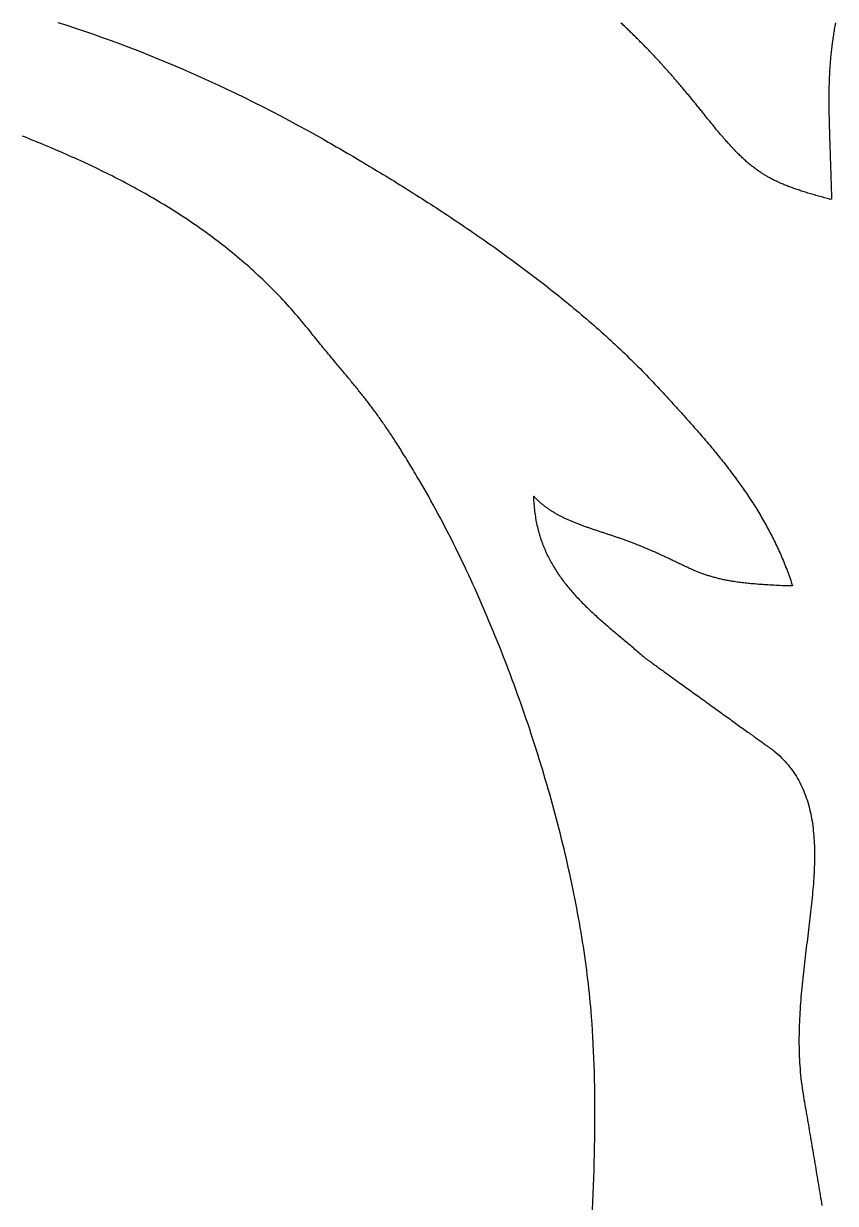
# Model space of a CAD drawing. Extents: x -41.2 to 15.8, y -4.2 to 22.
# Drawn here: x -33.35 to -29.71, y 1.37 to 6.67 of the extents above; entities that cross this region are included whole.
import ezdxf

# ---------------------------------------------------------------- set-up
doc = ezdxf.new("R2010")
doc.units = 0
doc.header["$MEASUREMENT"] = 0
doc.layers.add('LAYER_1', color=7, linetype='CONTINUOUS')

msp = doc.modelspace()

# ---------------------------------------------------------------- linework, layer by layer
at = {"layer": 'LAYER_1', "color": 7}
for points in [[(-33.2011, 6.67178, 0), (-33.1611, 6.65888, 0), (-33.1212, 6.64569, 0), (-33.0812, 6.63219, 0), (-33.0413, 6.61839, 0), (-33.0014, 6.60427, 0), (-32.9615, 6.58984, 0), (-32.9216, 6.5751, 0), (-32.8817, 6.56004, 0), (-32.8418, 6.54466, 0), (-32.8019, 6.52895, 0), (-32.762, 6.51291, 0), (-32.7221, 6.49654, 0), (-32.6822, 6.47984, 0), (-32.6423, 6.4628, 0), (-32.6023, 6.44542, 0), (-32.5624, 6.42769, 0), (-32.5224, 6.40962, 0), (-32.4824, 6.3912, 0), (-32.4424, 6.37242, 0), (-32.4024, 6.35329, 0), (-32.3623, 6.3338, 0), (-32.3222, 6.31394, 0), (-32.2821, 6.29372, 0), (-32.2419, 6.27313, 0), (-32.2017, 6.25217, 0), (-32.1615, 6.23083, 0), (-32.1212, 6.20912, 0), (-32.0808, 6.18702, 0), (-32.0405, 6.16454, 0), (-32.0113, 6.14809, 0), (-31.9992, 6.14121, 0), (-31.9871, 6.13429, 0), (-31.9749, 6.12733, 0), (-31.9627, 6.12034, 0), (-31.9505, 6.11331, 0), (-31.9382, 6.10624, 0), (-31.9259, 6.09915, 0), (-31.9137, 6.09201, 0), (-31.9013, 6.08485, 0), (-31.889, 6.07764, 0), (-31.8767, 6.07041, 0), (-31.8643, 6.06314, 0), (-31.8519, 6.05583, 0), (-31.8395, 6.0485, 0), (-31.8271, 6.04113, 0), (-31.8146, 6.03372, 0), (-31.8022, 6.02628, 0), (-31.7897, 6.01881, 0), (-31.7772, 6.01131, 0), (-31.7648, 6.00377, 0), (-31.7523, 5.99621, 0), (-31.7397, 5.98861, 0), (-31.7272, 5.98097, 0), (-31.7147, 5.97331, 0), (-31.7021, 5.96561, 0), (-31.6896, 5.95789, 0), (-31.677, 5.95013, 0), (-31.6645, 5.94234, 0), (-31.6519, 5.93452, 0), (-31.6393, 5.92667, 0), (-31.6267, 5.91878, 0), (-31.6142, 5.91087, 0), (-31.6016, 5.90293, 0), (-31.589, 5.89496, 0), (-31.5764, 5.88695, 0), (-31.5638, 5.87892, 0), (-31.5512, 5.87086, 0), (-31.5386, 5.86277, 0), (-31.5261, 5.85465, 0), (-31.5135, 5.8465, 0), (-31.5009, 5.83832, 0), (-31.4883, 5.83012, 0), (-31.4758, 5.82188, 0), (-31.4632, 5.81362, 0), (-31.4507, 5.80533, 0), (-31.4381, 5.79701, 0), (-31.4256, 5.78866, 0), (-31.4131, 5.78029, 0), (-31.4005, 5.77189, 0), (-31.388, 5.76346, 0), (-31.3755, 5.755, 0), (-31.3631, 5.74652, 0), (-31.3506, 5.73801, 0), (-31.3381, 5.72947, 0), (-31.3257, 5.72091, 0), (-31.3133, 5.71232, 0), (-31.3009, 5.70371, 0), (-31.2885, 5.69507, 0), (-31.2761, 5.68641, 0), (-31.2638, 5.67772, 0), (-31.2514, 5.669, 0), (-31.2391, 5.66026, 0), (-31.2268, 5.6515, 0), (-31.2145, 5.64271, 0), (-31.2023, 5.63389, 0), (-31.1901, 5.62505, 0), (-31.1779, 5.61619, 0), (-31.1657, 5.6073, 0), (-31.1535, 5.59839, 0), (-31.1414, 5.58946, 0), (-31.1293, 5.5805, 0), (-31.1173, 5.57152, 0), (-31.1052, 5.56252, 0), (-31.0932, 5.55349, 0), (-31.0812, 5.54445, 0), (-31.0693, 5.53537, 0), (-31.0574, 5.52628, 0), (-31.0455, 5.51717, 0), (-31.0336, 5.50803, 0), (-31.0218, 5.49887, 0), (-31.01, 5.48969, 0), (-30.9983, 5.48049, 0), (-30.9866, 5.47126, 0), (-30.9749, 5.46202, 0), (-30.9633, 5.45276, 0), (-30.9517, 5.44347, 0), (-30.9401, 5.43416, 0), (-30.9286, 5.42484, 0), (-30.9172, 5.41549, 0), (-30.9057, 5.40612, 0), (-30.8943, 5.39674, 0), (-30.883, 5.38733, 0), (-30.8717, 5.37791, 0), (-30.8604, 5.36846, 0), (-30.8492, 5.359, 0), (-30.8381, 5.34952, 0), (-30.827, 5.34002, 0), (-30.8159, 5.3305, 0), (-30.8049, 5.32096, 0), (-30.7939, 5.31141, 0), (-30.783, 5.30183, 0), (-30.7721, 5.29224, 0), (-30.7613, 5.28263, 0), (-30.7506, 5.27301, 0), (-30.7399, 5.26336, 0), (-30.7292, 5.2537, 0), (-30.7186, 5.24402, 0), (-30.7081, 5.23433, 0), (-30.6976, 5.22462, 0), (-30.6872, 5.21489, 0), (-30.6768, 5.20515, 0), (-30.6665, 5.19539, 0), (-30.6563, 5.18562, 0), (-30.6461, 5.17583, 0), (-30.636, 5.16602, 0), (-30.6259, 5.1562, 0), (-30.6159, 5.14637, 0), (-30.606, 5.13652, 0), (-30.5961, 5.12665, 0), (-30.5863, 5.11677, 0), (-30.5766, 5.10688, 0), (-30.5669, 5.09697, 0), (-30.5573, 5.08705, 0), (-30.5477, 5.07711, 0), (-30.5383, 5.06716, 0), (-30.5289, 5.0572, 0), (-30.5196, 5.04722, 0), (-30.5125, 5.03962, 0), (-30.5066, 5.03321, 0), (-30.5006, 5.0268, 0), (-30.4947, 5.02039, 0), (-30.4888, 5.01398, 0), (-30.4828, 5.00757, 0), (-30.4769, 5.00116, 0), (-30.471, 4.99475, 0), (-30.4651, 4.98834, 0), (-30.4591, 4.98192, 0), (-30.4532, 4.97551, 0), (-30.4473, 4.9691, 0), (-30.4414, 4.96268, 0), (-30.4356, 4.95626, 0), (-30.4297, 4.94984, 0), (-30.4238, 4.94341, 0), (-30.418, 4.93699, 0), (-30.4121, 4.93056, 0), (-30.4063, 4.92412, 0), (-30.4004, 4.91769, 0), (-30.3946, 4.91124, 0), (-30.3888, 4.9048, 0), (-30.383, 4.89835, 0), (-30.3772, 4.89189, 0), (-30.3714, 4.88543, 0), (-30.3656, 4.87897, 0), (-30.3598, 4.87249, 0), (-30.3541, 4.86602, 0), (-30.3484, 4.85953, 0), (-30.3426, 4.85304, 0), (-30.3369, 4.84654, 0), (-30.3312, 4.84004, 0), (-30.3255, 4.83353, 0), (-30.3199, 4.82701, 0), (-30.3142, 4.82048, 0), (-30.3086, 4.81395, 0), (-30.3029, 4.8074, 0), (-30.2973, 4.80085, 0), (-30.2917, 4.79429, 0), (-30.2861, 4.78772, 0), (-30.2806, 4.78114, 0), (-30.275, 4.77455, 0), (-30.2695, 4.76795, 0), (-30.264, 4.76134, 0), (-30.2585, 4.75472, 0), (-30.253, 4.74809, 0), (-30.2476, 4.74144, 0), (-30.2421, 4.73479, 0), (-30.2367, 4.72812, 0), (-30.2313, 4.72145, 0), (-30.226, 4.71476, 0), (-30.2206, 4.70805, 0), (-30.2153, 4.70134, 0), (-30.2099, 4.69461, 0), (-30.2047, 4.68787, 0), (-30.1994, 4.68111, 0), (-30.1941, 4.67434, 0), (-30.1889, 4.66756, 0), (-30.1837, 4.66076, 0), (-30.1785, 4.65395, 0), (-30.1734, 4.64712, 0), (-30.1683, 4.64027, 0), (-30.1632, 4.63341, 0), (-30.1581, 4.62654, 0), (-30.153, 4.61965, 0), (-30.148, 4.61274, 0), (-30.143, 4.60582, 0), (-30.138, 4.59888, 0), (-30.1331, 4.59192, 0), (-30.1281, 4.58494, 0), (-30.1233, 4.57795, 0), (-30.1184, 4.57094, 0), (-30.1135, 4.56391, 0), (-30.1087, 4.55686, 0), (-30.104, 4.5498, 0), (-30.0992, 4.54271, 0), (-30.0945, 4.53561, 0), (-30.0898, 4.52848, 0), (-30.0851, 4.52134, 0), (-30.0805, 4.51417, 0), (-30.0759, 4.50699, 0), (-30.0713, 4.49978, 0), (-30.0668, 4.49255, 0), (-30.0623, 4.4853, 0), (-30.0578, 4.47803, 0), (-30.0534, 4.47074, 0), (-30.049, 4.46343, 0), (-30.0446, 4.45609, 0), (-30.0403, 4.44873, 0), (-30.036, 4.44135, 0), (-30.0317, 4.43395, 0), (-30.0275, 4.42652, 0), (-30.0233, 4.41906, 0), (-30.0191, 4.41159, 0), (-30.015, 4.40409, 0), (-30.0109, 4.39656, 0), (-30.0069, 4.38901, 0), (-30.0028, 4.38144, 0), (-29.9989, 4.37383, 0), (-29.9949, 4.36621, 0), (-29.991, 4.35856, 0), (-29.9872, 4.35088, 0), (-29.9833, 4.34317, 0), (-29.9796, 4.33544, 0), (-29.9758, 4.32768, 0), (-29.9721, 4.3199, 0), (-29.9685, 4.31208, 0), (-29.9648, 4.30424, 0), (-29.9613, 4.29637, 0), (-29.9577, 4.28847, 0), (-29.9542, 4.28055, 0), (-29.9508, 4.27259, 0), (-29.9474, 4.2646, 0), (-29.944, 4.25659, 0), (-29.9407, 4.24855, 0), (-29.9374, 4.24047, 0), (-29.9341, 4.23237, 0), (-29.931, 4.22423, 0), (-29.9278, 4.21606, 0), (-29.9247, 4.20787, 0), (-29.9216, 4.19964, 0), (-29.9186, 4.19138, 0), (-29.9157, 4.18309, 0), (-29.9128, 4.17476, 0), (-29.9099, 4.1664, 0), (-29.9071, 4.15801, 0), (-29.9043, 4.14959, 0), (-29.9016, 4.14113, 0), (-29.9108, 4.14087, 0), (-29.9207, 4.14118, 0), (-29.9304, 4.14151, 0), (-29.9399, 4.14185, 0), (-29.9493, 4.14221, 0), (-29.9586, 4.14259, 0), (-29.9677, 4.14299, 0), (-29.9766, 4.1434, 0), (-29.9854, 4.14383, 0), (-29.9941, 4.14428, 0), (-30.0026, 4.14475, 0), (-30.0109, 4.14523, 0), (-30.0191, 4.14573, 0), (-30.0272, 4.14625, 0), (-30.0352, 4.14679, 0), (-30.043, 4.14734, 0), (-30.0507, 4.14791, 0), (-30.0582, 4.1485, 0), (-30.0656, 4.14911, 0), (-30.0729, 4.14973, 0), (-30.0801, 4.15038, 0), (-30.0872, 4.15104, 0), (-30.0941, 4.15172, 0), (-30.1009, 4.15241, 0), (-30.1076, 4.15313, 0), (-30.1142, 4.15386, 0), (-30.1207, 4.15461, 0), (-30.1271, 4.15538, 0), (-30.1334, 4.15617, 0), (-30.1396, 4.15697, 0), (-30.1457, 4.1578, 0), (-30.1516, 4.15864, 0), (-30.1575, 4.1595, 0), (-30.1633, 4.16038, 0), (-30.169, 4.16128, 0), (-30.1746, 4.16219, 0), (-30.1802, 4.16313, 0), (-30.1856, 4.16408, 0), (-30.191, 4.16505, 0), (-30.1962, 4.16604, 0), (-30.2014, 4.16705, 0), (-30.2066, 4.16807, 0), (-30.2116, 4.16912, 0), (-30.2166, 4.17018, 0), (-30.2215, 4.17127, 0), (-30.2264, 4.17237, 0), (-30.2311, 4.17349, 0), (-30.2359, 4.17463, 0), (-30.2405, 4.17579, 0), (-30.2451, 4.17696, 0), (-30.2497, 4.17816, 0), (-30.2542, 4.17937, 0), (-30.2586, 4.18061, 0), (-30.263, 4.18186, 0), (-30.2673, 4.18313, 0), (-30.2717, 4.18443, 0), (-30.2759, 4.18574, 0), (-30.2801, 4.18707, 0), (-30.2843, 4.18842, 0), (-30.2885, 4.18979, 0), (-30.2926, 4.19117, 0), (-30.2967, 4.19258, 0), (-30.3007, 4.19401, 0), (-30.3047, 4.19545, 0), (-30.3088, 4.19692, 0), (-30.3127, 4.19841, 0), (-30.3167, 4.19991, 0), (-30.3206, 4.20144, 0), (-30.3246, 4.20298, 0), (-30.3285, 4.20454, 0), (-30.3324, 4.20613, 0), (-30.3363, 4.20773, 0), (-30.3402, 4.20936, 0), (-30.3441, 4.211, 0), (-30.348, 4.21266, 0), (-30.3518, 4.21434, 0), (-30.3557, 4.21605, 0), (-30.3596, 4.21777, 0), (-30.3635, 4.21951, 0), (-30.3674, 4.22128, 0), (-30.3714, 4.22306, 0), (-30.3753, 4.22486, 0), (-30.3792, 4.22669, 0), (-30.3832, 4.22853, 0), (-30.3872, 4.23039, 0), (-30.3912, 4.23228, 0), (-30.3952, 4.23418, 0), (-30.3993, 4.23611, 0), (-30.4034, 4.23805, 0), (-30.4075, 4.24002, 0), (-30.4117, 4.24201, 0), (-30.4159, 4.24401, 0), (-30.4201, 4.24604, 0), (-30.4244, 4.24809, 0), (-30.4287, 4.25016, 0), (-30.433, 4.25225, 0), (-30.4374, 4.25436, 0), (-30.4419, 4.25649, 0), (-30.4464, 4.25864, 0), (-30.451, 4.26081, 0), (-30.4556, 4.263, 0), (-30.4602, 4.26522, 0), (-30.465, 4.26745, 0), (-30.4698, 4.26971, 0), (-30.4746, 4.27199, 0), (-30.4796, 4.27428, 0), (-30.4846, 4.2766, 0), (-30.4896, 4.27894, 0), (-30.4948, 4.28131, 0), (-30.5, 4.28369, 0), (-30.5053, 4.28609, 0), (-30.5107, 4.28852, 0), (-30.5161, 4.29096, 0), (-30.5217, 4.29343, 0), (-30.5273, 4.29592, 0), (-30.533, 4.29843, 0), (-30.5388, 4.30096, 0), (-30.5447, 4.30352, 0), (-30.5507, 4.30609, 0), (-30.5568, 4.30869, 0), (-30.563, 4.31131, 0), (-30.5693, 4.31395, 0), (-30.5758, 4.31661, 0), (-30.5823, 4.31929, 0), (-30.5889, 4.322, 0), (-30.5956, 4.32472, 0), (-30.6025, 4.32747, 0), (-30.6088, 4.33, 0), (-30.6128, 4.33156, 0), (-30.6168, 4.33311, 0), (-30.6208, 4.33465, 0), (-30.6248, 4.33618, 0), (-30.6287, 4.33769, 0), (-30.6327, 4.33919, 0), (-30.6367, 4.34067, 0), (-30.6407, 4.34215, 0), (-30.6447, 4.34362, 0), (-30.6488, 4.34507, 0), (-30.6528, 4.34651, 0), (-30.6568, 4.34795, 0), (-30.6608, 4.34937, 0), (-30.6648, 4.35078, 0), (-30.6688, 4.35219, 0), (-30.6728, 4.35358, 0), (-30.6769, 4.35497, 0), (-30.6809, 4.35635, 0), (-30.6849, 4.35773, 0), (-30.6889, 4.35909, 0), (-30.6929, 4.36045, 0), (-30.6969, 4.3618, 0), (-30.701, 4.36315, 0), (-30.705, 4.36449, 0), (-30.709, 4.36583, 0), (-30.713, 4.36716, 0), (-30.717, 4.36849, 0), (-30.721, 4.36981, 0), (-30.725, 4.37113, 0), (-30.729, 4.37244, 0), (-30.733, 4.37376, 0), (-30.737, 4.37507, 0), (-30.741, 4.37638, 0), (-30.745, 4.37768, 0), (-30.749, 4.37899, 0), (-30.753, 4.38029, 0), (-30.7569, 4.38159, 0), (-30.7609, 4.3829, 0), (-30.7649, 4.3842, 0), (-30.7688, 4.38551, 0), (-30.7728, 4.38681, 0), (-30.7767, 4.38812, 0), (-30.7807, 4.38942, 0), (-30.7846, 4.39073, 0), (-30.7886, 4.39205, 0), (-30.7925, 4.39336, 0), (-30.7964, 4.39468, 0), (-30.8003, 4.396, 0), (-30.8042, 4.39733, 0), (-30.8081, 4.39866, 0), (-30.812, 4.39999, 0), (-30.8159, 4.40133, 0), (-30.8197, 4.40268, 0), (-30.8236, 4.40403, 0), (-30.8274, 4.40538, 0), (-30.8313, 4.40675, 0), (-30.8351, 4.40812, 0), (-30.8389, 4.4095, 0), (-30.8427, 4.41088, 0), (-30.8465, 4.41228, 0), (-30.8503, 4.41368, 0), (-30.8541, 4.41509, 0), (-30.8579, 4.41651, 0), (-30.8616, 4.41794, 0), (-30.8654, 4.41938, 0), (-30.8691, 4.42083, 0), (-30.8728, 4.42229, 0), (-30.8765, 4.42376, 0), (-30.8802, 4.42525, 0), (-30.8839, 4.42674, 0), (-30.8876, 4.42825, 0), (-30.8912, 4.42977, 0), (-30.8949, 4.43131, 0), (-30.8985, 4.43285, 0), (-30.9021, 4.43442, 0), (-30.9057, 4.43599, 0), (-30.9093, 4.43758, 0), (-30.9128, 4.43919, 0), (-30.9164, 4.44081, 0), (-30.9199, 4.44244, 0), (-30.9235, 4.44409, 0), (-30.927, 4.44576, 0), (-30.9304, 4.44745, 0), (-30.9339, 4.44915, 0), (-30.9374, 4.45087, 0), (-30.9408, 4.45261, 0), (-30.9442, 4.45436, 0), (-30.9476, 4.45614, 0), (-30.951, 4.45793, 0), (-30.9544, 4.45975, 0), (-30.9577, 4.46158, 0), (-30.961, 4.46344, 0), (-30.9643, 4.46531, 0), (-30.9676, 4.46721, 0), (-30.9709, 4.46912, 0), (-30.9741, 4.47106, 0), (-30.9774, 4.47302, 0), (-30.9806, 4.47501, 0), (-30.9838, 4.47701, 0), (-30.9869, 4.47904, 0), (-30.9901, 4.4811, 0), (-30.9932, 4.48317, 0), (-30.9963, 4.48528, 0), (-30.9994, 4.4874, 0), (-31.0024, 4.48956, 0), (-31.0055, 4.49173, 0), (-31.0085, 4.49394, 0), (-31.0115, 4.49617, 0), (-31.0144, 4.49842, 0), (-31.0174, 4.50071, 0), (-31.0203, 4.50302, 0), (-31.0232, 4.50536, 0), (-31.0261, 4.50773, 0), (-31.0289, 4.51012, 0), (-31.0317, 4.51255, 0), (-31.0345, 4.515, 0), (-31.0373, 4.51748, 0), (-31.04, 4.52, 0), (-31.0428, 4.52254, 0), (-31.0454, 4.52512, 0), (-31.0481, 4.52773, 0), (-31.0508, 4.53037, 0), (-31.0534, 4.53304, 0), (-31.056, 4.53574, 0), (-31.0585, 4.53848, 0), (-31.061, 4.54124, 0), (-31.0635, 4.54405, 0), (-31.0647, 4.54149, 0), (-31.0644, 4.53299, 0), (-31.0641, 4.52457, 0), (-31.0636, 4.51622, 0), (-31.063, 4.50795, 0), (-31.0623, 4.49974, 0), (-31.0616, 4.4916, 0), (-31.0607, 4.48353, 0), (-31.0598, 4.47554, 0), (-31.0588, 4.46761, 0), (-31.0577, 4.45974, 0), (-31.0565, 4.45195, 0), (-31.0552, 4.44421, 0), (-31.0538, 4.43655, 0), (-31.0524, 4.42895, 0), (-31.0508, 4.42141, 0), (-31.0492, 4.41394, 0), (-31.0475, 4.40653, 0), (-31.0458, 4.39918, 0), (-31.0439, 4.39189, 0), (-31.042, 4.38466, 0), (-31.04, 4.37749, 0), (-31.0379, 4.37039, 0), (-31.0357, 4.36334, 0), (-31.0335, 4.35634, 0), (-31.0312, 4.34941, 0), (-31.0288, 4.34253, 0), (-31.0263, 4.33571, 0), (-31.0238, 4.32894, 0), (-31.0212, 4.32223, 0), (-31.0186, 4.31557, 0), (-31.0158, 4.30896, 0), (-31.013, 4.30241, 0), (-31.0102, 4.29591, 0), (-31.0072, 4.28946, 0), (-31.0042, 4.28306, 0), (-31.0012, 4.27671, 0), (-30.998, 4.2704, 0), (-30.9948, 4.26415, 0), (-30.9916, 4.25795, 0), (-30.9883, 4.25179, 0), (-30.9849, 4.24567, 0), (-30.9815, 4.23961, 0), (-30.978, 4.23359, 0), (-30.9744, 4.22761, 0), (-30.9708, 4.22168, 0), (-30.9672, 4.21579, 0), (-30.9635, 4.20994, 0), (-30.9597, 4.20413, 0), (-30.9559, 4.19837, 0), (-30.952, 4.19264, 0), (-30.9481, 4.18695, 0), (-30.9441, 4.18131, 0), (-30.9401, 4.1757, 0), (-30.936, 4.17013, 0), (-30.9319, 4.16459, 0), (-30.9277, 4.1591, 0), (-30.9235, 4.15363, 0), (-30.9192, 4.14821, 0), (-30.9149, 4.14281, 0), (-30.9106, 4.13745, 0), (-30.9062, 4.13213, 0), (-30.9018, 4.12683, 0), (-30.8973, 4.12157, 0), (-30.8928, 4.11633, 0), (-30.8882, 4.11113, 0), (-30.8836, 4.10596, 0), (-30.879, 4.10082, 0), (-30.8743, 4.0957, 0), (-30.8696, 4.09061, 0), (-30.8649, 4.08555, 0), (-30.8601, 4.08051, 0), (-30.8553, 4.0755, 0), (-30.8505, 4.07052, 0), (-30.8456, 4.06556, 0), (-30.8407, 4.06062, 0), (-30.8358, 4.0557, 0), (-30.8309, 4.05081, 0), (-30.8259, 4.04594, 0), (-30.8209, 4.04108, 0), (-30.8158, 4.03625, 0), (-30.8108, 4.03144, 0), (-30.8057, 4.02665, 0), (-30.8006, 4.02187, 0), (-30.7955, 4.01711, 0), (-30.7903, 4.01237, 0), (-30.7851, 4.00765, 0), (-30.7799, 4.00293, 0), (-30.7747, 3.99824, 0), (-30.7695, 3.99356, 0), (-30.7642, 3.98889, 0), (-30.759, 3.98423, 0), (-30.7537, 3.97959, 0), (-30.7484, 3.97495, 0), (-30.7431, 3.97033, 0), (-30.7378, 3.96572, 0), (-30.7324, 3.96112, 0), (-30.7271, 3.95652, 0), (-30.7217, 3.95193, 0), (-30.7163, 3.94735, 0), (-30.711, 3.94278, 0), (-30.7056, 3.93821, 0), (-30.7002, 3.93365, 0), (-30.6948, 3.92909, 0), (-30.6894, 3.92454, 0), (-30.684, 3.91998, 0), (-30.6786, 3.91544, 0), (-30.6732, 3.91089, 0), (-30.6677, 3.90634, 0), (-30.6623, 3.9018, 0), (-30.6569, 3.89725, 0), (-30.6515, 3.8927, 0), (-30.6461, 3.88816, 0), (-30.6407, 3.8836, 0), (-30.6353, 3.87905, 0), (-30.6299, 3.87449, 0), (-30.6245, 3.86993, 0), (-30.6191, 3.86536, 0), (-30.6137, 3.86079, 0), (-30.6083, 3.85621, 0), (-30.6029, 3.85163, 0), (-30.5976, 3.84703, 0), (-30.5922, 3.84243, 0), (-30.5869, 3.83782, 0), (-30.5815, 3.8332, 0), (-30.5762, 3.82857, 0), (-30.5709, 3.82392, 0), (-30.5656, 3.81927, 0), (-30.5642, 3.81803, 0), (-30.564, 3.81784, 0), (-30.5635, 3.8175, 0), (-30.5628, 3.81702, 0), (-30.5619, 3.81639, 0), (-30.5609, 3.81561, 0), (-30.5596, 3.8147, 0), (-30.5581, 3.81365, 0), (-30.5565, 3.81247, 0), (-30.5547, 3.81115, 0), (-30.5527, 3.8097, 0), (-30.5505, 3.80813, 0), (-30.5481, 3.80643, 0), (-30.5456, 3.8046, 0), (-30.5429, 3.80266, 0), (-30.54, 3.80059, 0), (-30.537, 3.79842, 0), (-30.5338, 3.79612, 0), (-30.5305, 3.79372, 0), (-30.527, 3.79121, 0), (-30.5234, 3.78859, 0), (-30.5196, 3.78587, 0), (-30.5157, 3.78305, 0), (-30.5117, 3.78013, 0), (-30.5075, 3.77711, 0), (-30.5032, 3.774, 0), (-30.4987, 3.77079, 0), (-30.4942, 3.7675, 0), (-30.4895, 3.76412, 0), (-30.4847, 3.76066, 0), (-30.4798, 3.75711, 0), (-30.4747, 3.75348, 0), (-30.4696, 3.74978, 0), (-30.4644, 3.746, 0), (-30.459, 3.74215, 0), (-30.4536, 3.73823, 0), (-30.448, 3.73424, 0), (-30.4424, 3.73019, 0), (-30.4367, 3.72607, 0), (-30.4309, 3.72189, 0), (-30.4251, 3.71766, 0), (-30.4191, 3.71337, 0), (-30.4131, 3.70902, 0), (-30.407, 3.70463, 0), (-30.4008, 3.70019, 0), (-30.3946, 3.6957, 0), (-30.3883, 3.69116, 0), (-30.382, 3.68659, 0), (-30.3756, 3.68198, 0), (-30.3691, 3.67733, 0), (-30.3626, 3.67264, 0), (-30.3561, 3.66793, 0), (-30.3495, 3.66318, 0), (-30.3429, 3.65841, 0), (-30.3363, 3.65362, 0), (-30.3296, 3.6488, 0), (-30.3229, 3.64396, 0), (-30.3161, 3.63911, 0), (-30.3094, 3.63424, 0), (-30.3026, 3.62936, 0), (-30.2958, 3.62447, 0), (-30.2891, 3.61957, 0), (-30.2823, 3.61467, 0), (-30.2755, 3.60976, 0), (-30.2687, 3.60486, 0), (-30.2619, 3.59995, 0), (-30.2551, 3.59505, 0), (-30.2483, 3.59016, 0), (-30.2415, 3.58528, 0), (-30.2347, 3.5804, 0), (-30.228, 3.57555, 0), (-30.2213, 3.57071, 0), (-30.2146, 3.56588, 0), (-30.208, 3.56108, 0), (-30.2013, 3.55631, 0), (-30.1947, 3.55156, 0), (-30.1882, 3.54683, 0), (-30.1817, 3.54214, 0), (-30.1752, 3.53748, 0), (-30.1688, 3.53286, 0), (-30.1625, 3.52828, 0), (-30.1562, 3.52373, 0), (-30.1499, 3.51923, 0), (-30.1438, 3.51478, 0), (-30.1376, 3.51037, 0), (-30.1316, 3.50602, 0), (-30.1256, 3.50171, 0), (-30.1197, 3.49746, 0), (-30.1139, 3.49327, 0), (-30.1082, 3.48914, 0), (-30.1026, 3.48507, 0), (-30.097, 3.48106, 0), (-30.0916, 3.47713, 0), (-30.0862, 3.47326, 0), (-30.0809, 3.46946, 0), (-30.0758, 3.46574, 0), (-30.0707, 3.46209, 0), (-30.0658, 3.45853, 0), (-30.0609, 3.45504, 0), (-30.0562, 3.45164, 0), (-30.0516, 3.44833, 0), (-30.0471, 3.4451, 0), (-30.0428, 3.44197, 0), (-30.0386, 3.43893, 0), (-30.0345, 3.43598, 0), (-30.0306, 3.43313, 0), (-30.0267, 3.43039, 0), (-30.0231, 3.42774, 0), (-30.0196, 3.42521, 0), (-30.0162, 3.42278, 0), (-30.013, 3.42046, 0), (-30.0099, 3.41825, 0), (-30.007, 3.41616, 0), (-30.0043, 3.41419, 0), (-30.0017, 3.41233, 0), (-29.9993, 3.4106, 0), (-29.9971, 3.40899, 0), (-29.995, 3.40752, 0), (-29.9932, 3.40617, 0), (-29.9915, 3.40495, 0), (-29.99, 3.40387, 0), (-29.9887, 3.40292, 0), (-29.9875, 3.40211, 0), (-29.9866, 3.40145, 0), (-29.9859, 3.40093, 0), (-29.9854, 3.40055, 0), (-29.9851, 3.40033, 0), (-29.9849, 3.40016, 0), (-29.976, 3.39268, 0), (-29.9675, 3.38509, 0), (-29.9592, 3.37737, 0), (-29.9512, 3.36954, 0), (-29.9434, 3.36159, 0), (-29.9359, 3.35354, 0), (-29.9286, 3.34536, 0), (-29.9216, 3.33708, 0), (-29.9148, 3.32869, 0), (-29.9083, 3.32018, 0), (-29.902, 3.31157, 0), (-29.8959, 3.30285, 0), (-29.8901, 3.29403, 0), (-29.8844, 3.2851, 0), (-29.879, 3.27606, 0), (-29.8739, 3.26692, 0), (-29.8689, 3.25768, 0), (-29.8641, 3.24834, 0), (-29.8596, 3.2389, 0), (-29.8553, 3.22936, 0), (-29.8511, 3.21973, 0), (-29.8472, 3.20999, 0), (-29.8434, 3.20016, 0), (-29.8399, 3.19024, 0), (-29.8365, 3.18022, 0), (-29.8333, 3.17011, 0), (-29.8303, 3.15991, 0), (-29.8275, 3.14961, 0), (-29.8248, 3.13923, 0), (-29.8224, 3.12876, 0), (-29.82, 3.11821, 0), (-29.8179, 3.10756, 0), (-29.8159, 3.09684, 0), (-29.8141, 3.08602, 0), (-29.8124, 3.07513, 0), (-29.8108, 3.06415, 0), (-29.8095, 3.05309, 0), (-29.8082, 3.04196, 0), (-29.8071, 3.03074, 0), (-29.8061, 3.01944, 0), (-29.8053, 3.00807, 0), (-29.8046, 2.99663, 0), (-29.804, 2.98511, 0), (-29.8036, 2.97351, 0), (-29.8032, 2.96185, 0), (-29.803, 2.95011, 0), (-29.8029, 2.9383, 0), (-29.8029, 2.92642, 0), (-29.803, 2.91448, 0), (-29.8032, 2.90246, 0), (-29.8035, 2.89039, 0), (-29.8039, 2.87824, 0), (-29.8044, 2.86603, 0), (-29.805, 2.85376, 0), (-29.8056, 2.84143, 0), (-29.8064, 2.82904, 0), (-29.8072, 2.81659, 0), (-29.8081, 2.80408, 0), (-29.8091, 2.79151, 0), (-29.8101, 2.77888, 0), (-29.8112, 2.7662, 0), (-29.8124, 2.75347, 0), (-29.8136, 2.74068, 0), (-29.8149, 2.72784, 0), (-29.8162, 2.71494, 0), (-29.8176, 2.702, 0), (-29.819, 2.68901, 0), (-29.8204, 2.67597, 0), (-29.8219, 2.66289, 0), (-29.8234, 2.64976, 0), (-29.825, 2.63658, 0), (-29.8266, 2.62336, 0), (-29.8282, 2.61009, 0), (-29.8298, 2.59679, 0), (-29.8314, 2.58344, 0), (-29.8331, 2.57006, 0), (-29.8348, 2.55664, 0), (-29.8364, 2.54317, 0), (-29.8381, 2.52968, 0), (-29.8398, 2.51614, 0), (-29.8414, 2.50258, 0), (-29.8431, 2.48898, 0), (-29.8447, 2.47534, 0), (-29.8464, 2.46168, 0), (-29.848, 2.44799, 0), (-29.8496, 2.43427, 0), (-29.8512, 2.42051, 0), (-29.8527, 2.40674, 0), (-29.8542, 2.39293, 0), (-29.8557, 2.37911, 0), (-29.8571, 2.36526, 0), (-29.8585, 2.35138, 0), (-29.8599, 2.33749, 0), (-29.8612, 2.32357, 0), (-29.8624, 2.30963, 0), (-29.8636, 2.29568, 0), (-29.8647, 2.28171, 0), (-29.8658, 2.26772, 0), (-29.8668, 2.25372, 0), (-29.8678, 2.2397, 0), (-29.8686, 2.22567, 0), (-29.8694, 2.21163, 0), (-29.8701, 2.19758, 0), (-29.8707, 2.18352, 0), (-29.8713, 2.16944, 0), (-29.8717, 2.15537, 0), (-29.8721, 2.14128, 0), (-29.8723, 2.12719, 0), (-29.8725, 2.11309, 0), (-29.8726, 2.09899, 0), (-29.8725, 2.08489, 0), (-29.8723, 2.07079, 0), (-29.8721, 2.05668, 0), (-29.8717, 2.04258, 0), (-29.8712, 2.02848, 0), (-29.8705, 2.01438, 0), (-29.8698, 2.00028, 0), (-29.8689, 1.98619, 0), (-29.8678, 1.97211, 0), (-29.8667, 1.95803, 0), (-29.8654, 1.94396, 0), (-29.8639, 1.9299, 0), (-29.8623, 1.91585, 0), (-29.8605, 1.90181, 0), (-29.8586, 1.88779, 0), (-29.8566, 1.87377, 0), (-29.8543, 1.85978, 0), (-29.8521, 1.84655, 0), (-29.8501, 1.83525, 0), (-29.8482, 1.82392, 0), (-29.8462, 1.81258, 0), (-29.8442, 1.80121, 0), (-29.8423, 1.78983, 0), (-29.8403, 1.77842, 0), (-29.8383, 1.76699, 0), (-29.8364, 1.75555, 0), (-29.8344, 1.74408, 0), (-29.8324, 1.7326, 0), (-29.8305, 1.7211, 0), (-29.8285, 1.70959, 0), (-29.8265, 1.69805, 0), (-29.8246, 1.6865, 0), (-29.8226, 1.67494, 0), (-29.8206, 1.66336, 0), (-29.8187, 1.65176, 0), (-29.8167, 1.64016, 0), (-29.8147, 1.62853, 0), (-29.8128, 1.6169, 0), (-29.8108, 1.60525, 0), (-29.8088, 1.59359, 0), (-29.8069, 1.58192, 0), (-29.8049, 1.57023, 0), (-29.803, 1.55854, 0), (-29.801, 1.54683, 0), (-29.799, 1.53512, 0), (-29.7971, 1.5234, 0), (-29.7951, 1.51166, 0), (-29.7932, 1.49992, 0), (-29.7912, 1.48818, 0), (-29.7892, 1.47642, 0), (-29.7873, 1.46466, 0), (-29.7853, 1.45289, 0), (-29.7834, 1.44111, 0), (-29.7814, 1.42933, 0), (-29.7795, 1.41755, 0), (-29.7775, 1.40576, 0), (-29.7756, 1.39396, 0), (-29.7736, 1.38217, 0), (-29.7717, 1.37037, 0), (-29.7698, 1.35856, 0)], [(-29.709, 6.66897, 0), (-29.7103, 6.66202, 0), (-29.7115, 6.6551, 0), (-29.7128, 6.64821, 0), (-29.7139, 6.64137, 0), (-29.7151, 6.63455, 0), (-29.7162, 6.62777, 0), (-29.7173, 6.62102, 0), (-29.7183, 6.61429, 0), (-29.7193, 6.6076, 0), (-29.7203, 6.60094, 0), (-29.7213, 6.5943, 0), (-29.7222, 6.58768, 0), (-29.7231, 6.58109, 0), (-29.7239, 6.57452, 0), (-29.7248, 6.56797, 0), (-29.7256, 6.56144, 0), (-29.7264, 6.55493, 0), (-29.7271, 6.54844, 0), (-29.7278, 6.54196, 0), (-29.7285, 6.5355, 0), (-29.7292, 6.52906, 0), (-29.7298, 6.52262, 0), (-29.7305, 6.51619, 0), (-29.731, 6.50978, 0), (-29.7316, 6.50337, 0), (-29.7321, 6.49697, 0), (-29.7327, 6.49058, 0), (-29.7331, 6.48419, 0), (-29.7336, 6.47781, 0), (-29.734, 6.47142, 0), (-29.7345, 6.46504, 0), (-29.7349, 6.45866, 0), (-29.7352, 6.45228, 0), (-29.7356, 6.44589, 0), (-29.7359, 6.4395, 0), (-29.7362, 6.43311, 0), (-29.7365, 6.4267, 0), (-29.7368, 6.42029, 0), (-29.737, 6.41388, 0), (-29.7372, 6.40745, 0), (-29.7374, 6.40101, 0), (-29.7376, 6.39455, 0), (-29.7378, 6.38809, 0), (-29.7379, 6.3816, 0), (-29.7381, 6.3751, 0), (-29.7382, 6.36859, 0), (-29.7383, 6.36205, 0), (-29.7384, 6.35549, 0), (-29.7384, 6.34892, 0), (-29.7385, 6.34231, 0), (-29.7385, 6.33569, 0), (-29.7385, 6.32904, 0), (-29.7385, 6.32236, 0), (-29.7385, 6.31566, 0), (-29.7385, 6.30892, 0), (-29.7384, 6.30216, 0), (-29.7384, 6.29537, 0), (-29.7383, 6.28854, 0), (-29.7382, 6.28167, 0), (-29.7382, 6.27478, 0), (-29.738, 6.26784, 0), (-29.7379, 6.26087, 0), (-29.7378, 6.25386, 0), (-29.7377, 6.24681, 0), (-29.7375, 6.23971, 0), (-29.7374, 6.23258, 0), (-29.7372, 6.2254, 0), (-29.737, 6.21817, 0), (-29.7368, 6.2109, 0), (-29.7366, 6.20358, 0), (-29.7364, 6.19621, 0), (-29.7362, 6.18879, 0), (-29.736, 6.18132, 0), (-29.7358, 6.17379, 0), (-29.7355, 6.16621, 0), (-29.7353, 6.15858, 0), (-29.735, 6.15089, 0), (-29.7348, 6.14314, 0), (-29.7345, 6.13533, 0), (-29.7343, 6.12747, 0), (-29.734, 6.11954, 0), (-29.7337, 6.11154, 0), (-29.7335, 6.10349, 0), (-29.7332, 6.09536, 0), (-29.7329, 6.08717, 0), (-29.7326, 6.07892, 0), (-29.7323, 6.07059, 0), (-29.732, 6.0622, 0), (-29.7318, 6.05373, 0), (-29.7315, 6.04519, 0), (-29.7312, 6.03657, 0), (-29.7309, 6.02788, 0), (-29.7306, 6.01911, 0), (-29.7303, 6.01027, 0), (-29.73, 6.00134, 0), (-29.7297, 5.99234, 0), (-29.7294, 5.98325, 0), (-29.7291, 5.97408, 0), (-29.7289, 5.96482, 0), (-29.7286, 5.95549, 0), (-29.7283, 5.94606, 0), (-29.728, 5.93654, 0), (-29.7278, 5.92694, 0), (-29.7275, 5.91725, 0), (-29.7272, 5.90746, 0), (-29.727, 5.89758, 0), (-29.7267, 5.88761, 0), (-29.7265, 5.87754, 0), (-29.732, 5.87693, 0), (-29.7388, 5.87878, 0), (-29.7456, 5.88061, 0), (-29.7523, 5.88243, 0), (-29.759, 5.88425, 0), (-29.7655, 5.88605, 0), (-29.772, 5.88784, 0), (-29.7784, 5.88962, 0), (-29.7847, 5.8914, 0), (-29.7909, 5.89317, 0), (-29.7971, 5.89493, 0), (-29.8032, 5.89669, 0), (-29.8092, 5.89844, 0), (-29.8151, 5.90018, 0), (-29.821, 5.90193, 0), (-29.8268, 5.90366, 0), (-29.8326, 5.9054, 0), (-29.8382, 5.90714, 0), (-29.8438, 5.90887, 0), (-29.8494, 5.91061, 0), (-29.8548, 5.91234, 0), (-29.8603, 5.91408, 0), (-29.8656, 5.91582, 0), (-29.8709, 5.91756, 0), (-29.8761, 5.9193, 0), (-29.8813, 5.92105, 0), (-29.8864, 5.92281, 0), (-29.8914, 5.92457, 0), (-29.8964, 5.92633, 0), (-29.9014, 5.9281, 0), (-29.9063, 5.92988, 0), (-29.9111, 5.93167, 0), (-29.9159, 5.93347, 0), (-29.9206, 5.93528, 0), (-29.9253, 5.93709, 0), (-29.9299, 5.93892, 0), (-29.9345, 5.94076, 0), (-29.9391, 5.94262, 0), (-29.9436, 5.94449, 0), (-29.948, 5.94637, 0), (-29.9524, 5.94826, 0), (-29.9568, 5.95017, 0), (-29.9611, 5.9521, 0), (-29.9654, 5.95405, 0), (-29.9697, 5.95601, 0), (-29.9739, 5.95799, 0), (-29.9781, 5.95999, 0), (-29.9822, 5.96201, 0), (-29.9863, 5.96405, 0), (-29.9904, 5.96611, 0), (-29.9944, 5.96819, 0), (-29.9984, 5.9703, 0), (-30.0024, 5.97243, 0), (-30.0063, 5.97458, 0), (-30.0103, 5.97676, 0), (-30.0142, 5.97896, 0), (-30.018, 5.98119, 0), (-30.0219, 5.98345, 0), (-30.0257, 5.98573, 0), (-30.0295, 5.98805, 0), (-30.0332, 5.99039, 0), (-30.037, 5.99276, 0), (-30.0407, 5.99516, 0), (-30.0444, 5.99759, 0), (-30.0481, 6.00006, 0), (-30.0518, 6.00256, 0), (-30.0555, 6.00509, 0), (-30.0591, 6.00765, 0), (-30.0628, 6.01025, 0), (-30.0664, 6.01289, 0), (-30.07, 6.01556, 0), (-30.0736, 6.01826, 0), (-30.0772, 6.02101, 0), (-30.0808, 6.02379, 0), (-30.0844, 6.02662, 0), (-30.088, 6.02948, 0), (-30.0915, 6.03238, 0), (-30.0951, 6.03533, 0), (-30.0986, 6.03831, 0), (-30.1022, 6.04134, 0), (-30.1058, 6.04441, 0), (-30.1093, 6.04753, 0), (-30.1129, 6.05069, 0), (-30.1165, 6.0539, 0), (-30.12, 6.05715, 0), (-30.1236, 6.06045, 0), (-30.1272, 6.06379, 0), (-30.1308, 6.06719, 0), (-30.1344, 6.07063, 0), (-30.138, 6.07413, 0), (-30.1416, 6.07767, 0), (-30.1452, 6.08126, 0), (-30.1488, 6.08491, 0), (-30.1525, 6.08861, 0), (-30.1562, 6.09236, 0), (-30.1598, 6.09617, 0), (-30.1635, 6.10003, 0), (-30.1673, 6.10395, 0), (-30.171, 6.10792, 0), (-30.1747, 6.11195, 0), (-30.1785, 6.11604, 0), (-30.1823, 6.12018, 0), (-30.1861, 6.12439, 0), (-30.19, 6.12865, 0), (-30.1938, 6.13297, 0), (-30.1977, 6.13736, 0), (-30.2016, 6.14181, 0), (-30.2056, 6.14632, 0), (-30.2096, 6.15089, 0), (-30.2136, 6.15553, 0), (-30.2176, 6.16023, 0), (-30.2217, 6.16499, 0), (-30.2258, 6.16983, 0), (-30.2299, 6.17473, 0), (-30.2341, 6.17969, 0), (-30.2383, 6.18473, 0), (-30.2426, 6.18983, 0), (-30.2469, 6.19501, 0), (-30.2512, 6.20025, 0), (-30.2556, 6.20557, 0), (-30.26, 6.21095, 0), (-30.2644, 6.21641, 0), (-30.2689, 6.22195, 0), (-30.2735, 6.22755, 0), (-30.2781, 6.23323, 0), (-30.2827, 6.23899, 0), (-30.2874, 6.24482, 0), (-30.292, 6.25063, 0), (-30.2956, 6.25502, 0), (-30.299, 6.25938, 0), (-30.3025, 6.2637, 0), (-30.306, 6.26799, 0), (-30.3094, 6.27225, 0), (-30.3128, 6.27648, 0), (-30.3162, 6.28068, 0), (-30.3195, 6.28485, 0), (-30.3229, 6.28899, 0), (-30.3262, 6.29311, 0), (-30.3295, 6.29719, 0), (-30.3328, 6.30124, 0), (-30.3361, 6.30527, 0), (-30.3393, 6.30927, 0), (-30.3426, 6.31324, 0), (-30.3458, 6.31719, 0), (-30.349, 6.32111, 0), (-30.3522, 6.325, 0), (-30.3554, 6.32887, 0), (-30.3585, 6.33272, 0), (-30.3617, 6.33654, 0), (-30.3648, 6.34034, 0), (-30.3679, 6.34411, 0), (-30.371, 6.34786, 0), (-30.3741, 6.35159, 0), (-30.3772, 6.3553, 0), (-30.3803, 6.35898, 0), (-30.3833, 6.36265, 0), (-30.3864, 6.36629, 0), (-30.3894, 6.36991, 0), (-30.3924, 6.37352, 0), (-30.3954, 6.3771, 0), (-30.3984, 6.38067, 0), (-30.4014, 6.38421, 0), (-30.4044, 6.38774, 0), (-30.4074, 6.39126, 0), (-30.4104, 6.39475, 0), (-30.4133, 6.39823, 0), (-30.4163, 6.40169, 0), (-30.4192, 6.40514, 0), (-30.4222, 6.40857, 0), (-30.4251, 6.41198, 0), (-30.428, 6.41538, 0), (-30.431, 6.41877, 0), (-30.4339, 6.42215, 0), (-30.4368, 6.42551, 0), (-30.4397, 6.42886, 0), (-30.4426, 6.43219, 0), (-30.4456, 6.43552, 0), (-30.4485, 6.43883, 0), (-30.4514, 6.44213, 0), (-30.4543, 6.44542, 0), (-30.4572, 6.44871, 0), (-30.4601, 6.45198, 0), (-30.463, 6.45524, 0), (-30.4659, 6.4585, 0), (-30.4688, 6.46174, 0), (-30.4717, 6.46498, 0), (-30.4746, 6.46821, 0), (-30.4775, 6.47144, 0), (-30.4804, 6.47466, 0), (-30.4833, 6.47787, 0), (-30.4862, 6.48108, 0), (-30.4892, 6.48428, 0), (-30.4921, 6.48747, 0), (-30.495, 6.49067, 0), (-30.4979, 6.49386, 0), (-30.5009, 6.49704, 0), (-30.5038, 6.50022, 0), (-30.5068, 6.5034, 0), (-30.5097, 6.50658, 0), (-30.5127, 6.50976, 0), (-30.5157, 6.51293, 0), (-30.5186, 6.51611, 0), (-30.5216, 6.51928, 0), (-30.5246, 6.52246, 0), (-30.5276, 6.52564, 0), (-30.5306, 6.52881, 0), (-30.5337, 6.53199, 0), (-30.5367, 6.53517, 0), (-30.5397, 6.53835, 0), (-30.5428, 6.54154, 0), (-30.5459, 6.54473, 0), (-30.5489, 6.54792, 0), (-30.552, 6.55112, 0), (-30.5551, 6.55432, 0), (-30.5582, 6.55753, 0), (-30.5614, 6.56074, 0), (-30.5645, 6.56396, 0), (-30.5677, 6.56718, 0), (-30.5708, 6.57041, 0), (-30.574, 6.57365, 0), (-30.5772, 6.5769, 0), (-30.5805, 6.58015, 0), (-30.5837, 6.58342, 0), (-30.5869, 6.58669, 0), (-30.5902, 6.58997, 0), (-30.5935, 6.59326, 0), (-30.5968, 6.59657, 0), (-30.6001, 6.59988, 0), (-30.6035, 6.60321, 0), (-30.6069, 6.60654, 0), (-30.6102, 6.60989, 0), (-30.6136, 6.61325, 0), (-30.6171, 6.61663, 0), (-30.6205, 6.62001, 0), (-30.624, 6.62342, 0), (-30.6275, 6.62683, 0), (-30.631, 6.63026, 0), (-30.6345, 6.63371, 0), (-30.6381, 6.63717, 0), (-30.6417, 6.64065, 0), (-30.6453, 6.64415, 0), (-30.6489, 6.64766, 0), (-30.6526, 6.65119, 0), (-30.6562, 6.65473, 0), (-30.6599, 6.6583, 0), (-30.6637, 6.66189, 0), (-30.6674, 6.66549, 0), (-30.6712, 6.66911, 0)]]:
    msp.add_polyline3d(points, dxfattribs=at)
at = {"layer": 'LAYER_1'}
msp.add_polyline3d([(-30.7998, 1.33999, 0), (-30.7981, 1.37601, 0), (-30.7965, 1.41186, 0), (-30.7951, 1.44753, 0), (-30.7938, 1.48303, 0), (-30.7927, 1.51834, 0), (-30.7917, 1.55345, 0), (-30.7909, 1.58836, 0), (-30.7902, 1.62307, 0), (-30.7896, 1.65755, 0), (-30.7892, 1.69182, 0), (-30.789, 1.72586, 0), (-30.7888, 1.75967, 0), (-30.7889, 1.79323, 0), (-30.7891, 1.82655, 0), (-30.7895, 1.85961, 0), (-30.79, 1.89241, 0), (-30.7906, 1.92494, 0), (-30.7915, 1.9572, 0), (-30.7925, 1.98918, 0), (-30.7936, 2.02087, 0), (-30.7949, 2.05227, 0), (-30.7964, 2.08337, 0), (-30.7981, 2.11415, 0), (-30.7999, 2.14463, 0), (-30.8019, 2.17478, 0), (-30.804, 2.20461, 0), (-30.8061, 2.23102, 0), (-30.8078, 2.25123, 0), (-30.8096, 2.27153, 0), (-30.8116, 2.29192, 0), (-30.8137, 2.31241, 0), (-30.8159, 2.33299, 0), (-30.8182, 2.35366, 0), (-30.8206, 2.37441, 0), (-30.8231, 2.39525, 0), (-30.8258, 2.41618, 0), (-30.8286, 2.43718, 0), (-30.8315, 2.45826, 0), (-30.8345, 2.47942, 0), (-30.8376, 2.50065, 0), (-30.8408, 2.52195, 0), (-30.8441, 2.54332, 0), (-30.8476, 2.56476, 0), (-30.8512, 2.58626, 0), (-30.8548, 2.60783, 0), (-30.8586, 2.62946, 0), (-30.8625, 2.65115, 0), (-30.8665, 2.67289, 0), (-30.8706, 2.69469, 0), (-30.8748, 2.71655, 0), (-30.8791, 2.73845, 0), (-30.8835, 2.7604, 0), (-30.888, 2.7824, 0), (-30.8926, 2.80444, 0), (-30.8973, 2.82653, 0), (-30.9021, 2.84865, 0), (-30.907, 2.87081, 0), (-30.912, 2.89301, 0), (-30.9171, 2.91524, 0), (-30.9224, 2.9375, 0), (-30.9277, 2.9598, 0), (-30.9331, 2.98212, 0), (-30.9386, 3.00446, 0), (-30.9441, 3.02683, 0), (-30.9498, 3.04922, 0), (-30.9556, 3.07163, 0), (-30.9615, 3.09405, 0), (-30.9674, 3.11649, 0), (-30.9735, 3.13894, 0), (-30.9796, 3.1614, 0), (-30.9859, 3.18387, 0), (-30.9922, 3.20635, 0), (-30.9986, 3.22883, 0), (-31.0051, 3.25131, 0), (-31.0117, 3.27379, 0), (-31.0183, 3.29627, 0), (-31.0251, 3.31875, 0), (-31.0319, 3.34122, 0), (-31.0388, 3.36368, 0), (-31.0458, 3.38612, 0), (-31.0529, 3.40856, 0), (-31.0601, 3.43098, 0), (-31.0673, 3.45338, 0), (-31.0746, 3.47577, 0), (-31.082, 3.49813, 0), (-31.0895, 3.52047, 0), (-31.0971, 3.54278, 0), (-31.1047, 3.56507, 0), (-31.1124, 3.58732, 0), (-31.1202, 3.60955, 0), (-31.128, 3.63174, 0), (-31.136, 3.65389, 0), (-31.144, 3.676, 0), (-31.152, 3.69808, 0), (-31.1602, 3.72011, 0), (-31.1684, 3.7421, 0), (-31.1767, 3.76404, 0), (-31.185, 3.78593, 0), (-31.1935, 3.80777, 0), (-31.202, 3.82955, 0), (-31.2105, 3.85128, 0), (-31.2191, 3.87296, 0), (-31.2278, 3.89457, 0), (-31.2366, 3.91613, 0), (-31.2454, 3.93761, 0), (-31.2543, 3.95904, 0), (-31.2632, 3.98039, 0), (-31.2722, 4.00168, 0), (-31.2813, 4.02289, 0), (-31.2904, 4.04403, 0), (-31.2996, 4.06509, 0), (-31.3088, 4.08607, 0), (-31.3181, 4.10697, 0), (-31.3274, 4.12779, 0), (-31.3369, 4.14852, 0), (-31.3463, 4.16917, 0), (-31.3558, 4.18973, 0), (-31.3654, 4.21019, 0), (-31.375, 4.23057, 0), (-31.3847, 4.25084, 0), (-31.3944, 4.27102, 0), (-31.4042, 4.2911, 0), (-31.414, 4.31108, 0), (-31.4239, 4.33095, 0), (-31.4338, 4.35072, 0), (-31.4438, 4.37038, 0), (-31.4538, 4.38993, 0), (-31.4639, 4.40936, 0), (-31.474, 4.42869, 0), (-31.4842, 4.44789, 0), (-31.4944, 4.46698, 0), (-31.5046, 4.48594, 0), (-31.5149, 4.50478, 0), (-31.5252, 4.5235, 0), (-31.5356, 4.54209, 0), (-31.546, 4.56055, 0), (-31.5565, 4.57887, 0), (-31.5669, 4.59707, 0), (-31.5775, 4.61513, 0), (-31.588, 4.63305, 0), (-31.595, 4.64475, 0), (-31.6001, 4.65329, 0), (-31.6051, 4.66169, 0), (-31.6101, 4.66997, 0), (-31.615, 4.67812, 0), (-31.6199, 4.68614, 0), (-31.6247, 4.69405, 0), (-31.6294, 4.70184, 0), (-31.6341, 4.7095, 0), (-31.6388, 4.71706, 0), (-31.6434, 4.7245, 0), (-31.6479, 4.73183, 0), (-31.6524, 4.73905, 0), (-31.6569, 4.74617, 0), (-31.6613, 4.75318, 0), (-31.6657, 4.76009, 0), (-31.67, 4.76691, 0), (-31.6743, 4.77362, 0), (-31.6785, 4.78024, 0), (-31.6827, 4.78676, 0), (-31.6868, 4.7932, 0), (-31.691, 4.79954, 0), (-31.6951, 4.8058, 0), (-31.6991, 4.81198, 0), (-31.7031, 4.81807, 0), (-31.7071, 4.82408, 0), (-31.7111, 4.83002, 0), (-31.715, 4.83587, 0), (-31.7189, 4.84166, 0), (-31.7228, 4.84737, 0), (-31.7266, 4.85302, 0), (-31.7304, 4.8586, 0), (-31.7342, 4.86411, 0), (-31.738, 4.86956, 0), (-31.7417, 4.87495, 0), (-31.7455, 4.88028, 0), (-31.7492, 4.88556, 0), (-31.7529, 4.89078, 0), (-31.7566, 4.89595, 0), (-31.7602, 4.90107, 0), (-31.7639, 4.90614, 0), (-31.7675, 4.91117, 0), (-31.7712, 4.91615, 0), (-31.7748, 4.9211, 0), (-31.7784, 4.926, 0), (-31.782, 4.93087, 0), (-31.7856, 4.9357, 0), (-31.7892, 4.94051, 0), (-31.7928, 4.94528, 0), (-31.7964, 4.95002, 0), (-31.7999, 4.95474, 0), (-31.8035, 4.95944, 0), (-31.8071, 4.96411, 0), (-31.8107, 4.96876, 0), (-31.8143, 4.9734, 0), (-31.8179, 4.97802, 0), (-31.8215, 4.98263, 0), (-31.8251, 4.98723, 0), (-31.8287, 4.99183, 0), (-31.8324, 4.99641, 0), (-31.836, 5.00099, 0), (-31.8397, 5.00557, 0), (-31.8433, 5.01015, 0), (-31.847, 5.01474, 0), (-31.8507, 5.01932, 0), (-31.8544, 5.02392, 0), (-31.8582, 5.02852, 0), (-31.8619, 5.03314, 0), (-31.8657, 5.03777, 0), (-31.8695, 5.04241, 0), (-31.8733, 5.04707, 0), (-31.8772, 5.05176, 0), (-31.881, 5.05646, 0), (-31.8849, 5.06119, 0), (-31.8888, 5.06595, 0), (-31.8928, 5.07073, 0), (-31.8968, 5.07555, 0), (-31.9008, 5.08039, 0), (-31.9049, 5.08528, 0), (-31.909, 5.0902, 0), (-31.9131, 5.09516, 0), (-31.9172, 5.10016, 0), (-31.9214, 5.10521, 0), (-31.9257, 5.1103, 0), (-31.93, 5.11544, 0), (-31.9343, 5.12063, 0), (-31.9386, 5.12588, 0), (-31.9431, 5.13118, 0), (-31.9475, 5.13653, 0), (-31.952, 5.14195, 0), (-31.9566, 5.14743, 0), (-31.9612, 5.15297, 0), (-31.9658, 5.15857, 0), (-31.9705, 5.16425, 0), (-31.9753, 5.16999, 0), (-31.9801, 5.17581, 0), (-31.9849, 5.1817, 0), (-31.9899, 5.18766, 0), (-31.9949, 5.19371, 0), (-31.9999, 5.19984, 0), (-32.005, 5.20605, 0), (-32.0102, 5.21234, 0), (-32.0154, 5.21873, 0), (-32.0207, 5.2252, 0), (-32.026, 5.23176, 0), (-32.0314, 5.23842, 0), (-32.0369, 5.24518, 0), (-32.0425, 5.25203, 0), (-32.0481, 5.25899, 0), (-32.0538, 5.26604, 0), (-32.0596, 5.2732, 0), (-32.0655, 5.28047, 0), (-32.0714, 5.28785, 0), (-32.0774, 5.29534, 0), (-32.0865, 5.30665, 0), (-32.0957, 5.31788, 0), (-32.1049, 5.32903, 0), (-32.1142, 5.3401, 0), (-32.1235, 5.35109, 0), (-32.1329, 5.362, 0), (-32.1424, 5.37283, 0), (-32.1519, 5.38358, 0), (-32.1614, 5.39425, 0), (-32.171, 5.40485, 0), (-32.1807, 5.41536, 0), (-32.1904, 5.4258, 0), (-32.2002, 5.43616, 0), (-32.21, 5.44645, 0), (-32.2199, 5.45666, 0), (-32.2298, 5.4668, 0), (-32.2398, 5.47686, 0), (-32.2498, 5.48685, 0), (-32.2599, 5.49676, 0), (-32.27, 5.5066, 0), (-32.2802, 5.51637, 0), (-32.2905, 5.52606, 0), (-32.3007, 5.53569, 0), (-32.3111, 5.54524, 0), (-32.3215, 5.55473, 0), (-32.3319, 5.56414, 0), (-32.3424, 5.57348, 0), (-32.3529, 5.58276, 0), (-32.3635, 5.59196, 0), (-32.3741, 5.6011, 0), (-32.3847, 5.61017, 0), (-32.3955, 5.61917, 0), (-32.4062, 5.62811, 0), (-32.417, 5.63698, 0), (-32.4279, 5.64578, 0), (-32.4388, 5.65452, 0), (-32.4497, 5.6632, 0), (-32.4607, 5.67181, 0), (-32.4717, 5.68036, 0), (-32.4828, 5.68884, 0), (-32.4939, 5.69726, 0), (-32.5051, 5.70562, 0), (-32.5163, 5.71392, 0), (-32.5275, 5.72215, 0), (-32.5388, 5.73033, 0), (-32.5501, 5.73845, 0), (-32.5615, 5.7465, 0), (-32.5729, 5.7545, 0), (-32.5843, 5.76244, 0), (-32.5958, 5.77032, 0), (-32.6074, 5.77814, 0), (-32.6189, 5.7859, 0), (-32.6305, 5.79361, 0), (-32.6422, 5.80126, 0), (-32.6539, 5.80886, 0), (-32.6656, 5.8164, 0), (-32.6774, 5.82389, 0), (-32.6892, 5.83132, 0), (-32.701, 5.8387, 0), (-32.7129, 5.84603, 0), (-32.7248, 5.8533, 0), (-32.7368, 5.86052, 0), (-32.7488, 5.86769, 0), (-32.7608, 5.87481, 0), (-32.7728, 5.88187, 0), (-32.7849, 5.88889, 0), (-32.7971, 5.89586, 0), (-32.8092, 5.90278, 0), (-32.8214, 5.90965, 0), (-32.8336, 5.91647, 0), (-32.8459, 5.92324, 0), (-32.8582, 5.92997, 0), (-32.8705, 5.93664, 0), (-32.8829, 5.94328, 0), (-32.8953, 5.94986, 0), (-32.9077, 5.95641, 0), (-32.9202, 5.9629, 0), (-32.9327, 5.96936, 0), (-32.9452, 5.97577, 0), (-32.9577, 5.98213, 0), (-32.9703, 5.98846, 0), (-32.9829, 5.99474, 0), (-32.9955, 6.00097, 0), (-33.0082, 6.00717, 0), (-33.0209, 6.01333, 0), (-33.0336, 6.01945, 0), (-33.0464, 6.02552, 0), (-33.0592, 6.03156, 0), (-33.072, 6.03756, 0), (-33.0848, 6.04352, 0), (-33.0977, 6.04944, 0), (-33.1105, 6.05533, 0), (-33.1235, 6.06118, 0), (-33.1364, 6.06699, 0), (-33.1494, 6.07276, 0), (-33.1623, 6.07851, 0), (-33.1754, 6.08421, 0), (-33.1884, 6.08988, 0), (-33.2015, 6.09552, 0), (-33.2145, 6.10113, 0), (-33.2277, 6.1067, 0), (-33.2408, 6.11224, 0), (-33.2539, 6.11774, 0), (-33.2671, 6.12322, 0), (-33.2803, 6.12867, 0), (-33.2935, 6.13408, 0), (-33.3068, 6.13947, 0), (-33.32, 6.14482, 0), (-33.3333, 6.15015, 0), (-33.3466, 6.15545, 0), (-33.3599, 6.16072, 0)], dxfattribs=at)

doc.saveas('drawing.dxf')
